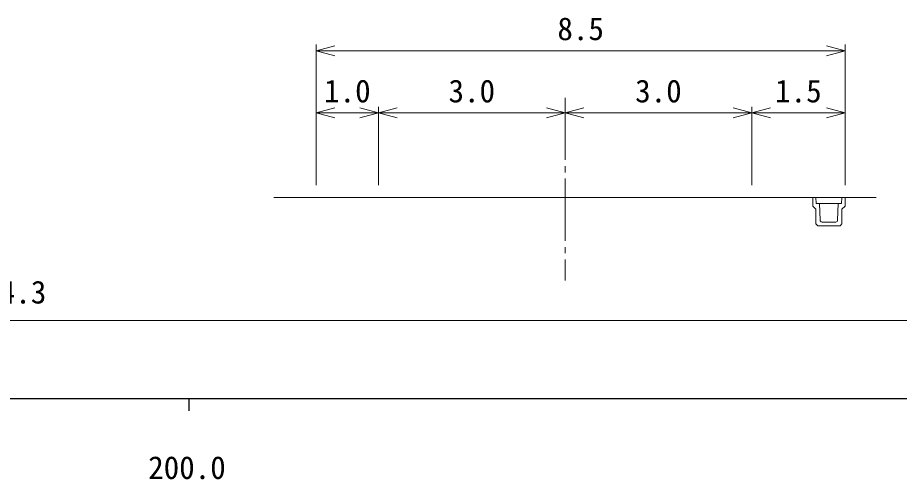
# Model space of a CAD drawing. Units: millimetres, scale not verified. Extents: x 40000 to 680000, y 20000 to 380000.
# Drawn here: x 254234 to 325099, y 198499 to 235603 of the extents above; entities that cross this region are included whole.
import ezdxf
from ezdxf.enums import TextEntityAlignment as Align

# ---------------------------------------------------------------- set-up
doc = ezdxf.new("R2010")
doc.units = ezdxf.units.MM
doc.header["$LTSCALE"] = 1000
doc.layers.add('M-STR-HTXT', color=7, linetype='Continuous', lineweight=13)
doc.layers.add('M-TTL-BAND', color=7, linetype='Continuous', lineweight=25)
doc.styles.add('ＭＳ ゴシック', font='')
doc.styles.get('ＭＳ ゴシック').set_extended_font_data('MS Gothic')

msp = doc.modelspace()

# ---------------------------------------------------------------- linework, layer by layer
at = {"layer": 'M-STR-HTXT'}
for p, q in [((278235, 222152), (278235, 233443)), ((278235, 232943), (279735, 233343)), ((320735, 232943), (319235, 233343)), ((320735, 222152), (320735, 233443)), ((278235, 232943), (283235, 232943)), ((278235, 232943), (279735, 232543)), ((283235, 232943), (298235, 232943)), ((298235, 232943), (313235, 232943)), ((313235, 232943), (320735, 232943)), ((320735, 232943), (319235, 232543)), ((298235, 229170), (298235, 224170)), ((278235, 227943), (279735, 228343)), ((283235, 227943), (281735, 228343)), ((283235, 222152), (283235, 228443)), ((283235, 227943), (284735, 228343)), ((298235, 227943), (296735, 228343)), ((298235, 227943), (299735, 228343)), ((313235, 227943), (311735, 228343)), ((313235, 222152), (313235, 228443)), ((313235, 227943), (314735, 228343)), ((320735, 227943), (319235, 228343)), ((278235, 227943), (283235, 227943)), ((278235, 227943), (279735, 227543)), ((283235, 227943), (281735, 227543)), ((283235, 227943), (298235, 227943)), ((283235, 227943), (284735, 227543)), ((298235, 227943), (296735, 227543)), ((298235, 227943), (313235, 227943)), ((298235, 227943), (299735, 227543)), ((313235, 227943), (311735, 227543)), ((313235, 227943), (320735, 227943)), ((313235, 227943), (314735, 227543)), ((320735, 227943), (319235, 227543)), ((298235, 223670), (298235, 223170)), ((298235, 222670), (298235, 217670)), ((274815, 221152), (318135, 221152)), ((318135, 221152), (318135, 220452)), ((318135, 221152), (318385, 221152)), ((318385, 221152), (318410, 220677)), ((318385, 221152), (320485, 221152)), ((320485, 221152), (320460, 220677)), ((320735, 221152), (320485, 221152)), ((320735, 220452), (320735, 221152)), ((320735, 221152), (323243, 221152)), ((318135, 220452), (318385, 220202)), ((318410, 220677), (318685, 220677)), ((318685, 220677), (318735, 219327)), ((318685, 220677), (320185, 220677)), ((320185, 220677), (320135, 219327)), ((320460, 220677), (320185, 220677)), ((320485, 220202), (320735, 220452)), ((318385, 220202), (318385, 219027)), ((320485, 219027), (320485, 220202)), ((318385, 219027), (318535, 218877)), ((318885, 219177), (319985, 219177)), ((320335, 218877), (320485, 219027)), ((318535, 218877), (320335, 218877)), ((298235, 217170), (298235, 216670)), ((298235, 216170), (298235, 214473)), ((80503, 211259), (393526, 211259))]:
    msp.add_line(p, q, dxfattribs=at)
for centre, start, end in [((318885, 219327), 180, 270), ((319985, 219327), 270, 0)]:
    msp.add_arc(centre, 150, start, end, dxfattribs=at)
at = {"layer": 'M-TTL-BAND'}
for p, q in [((40000, 205000), (579000, 205000)), ((268000, 205000), (268000, 204000))]:
    msp.add_line(p, q, dxfattribs=at)

# ---------------------------------------------------------------- texts
at = {"layer": 'M-STR-HTXT', "style": 'ＭＳ ゴシック'}
for s, p in [('8.5', (299485, 233243)), ('1.0', (280735, 228243)), ('3.0', (290735, 228243)), ('3.0', (305735, 228243)), ('1.5', (316985, 228243)), ('側溝\u3000L=324.3', (248426, 212079))]:
    msp.add_text(s, height=1833, dxfattribs=at).set_placement(p, align=Align.BOTTOM_CENTER)
at = {"layer": 'M-TTL-BAND', "style": 'ＭＳ ゴシック'}
msp.add_text('200.0', height=1833, dxfattribs=at).set_placement((267844, 199445), align=Align.MIDDLE_CENTER)

doc.saveas('drawing.dxf')
